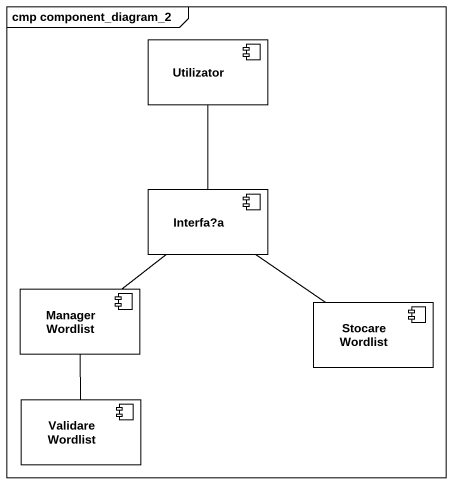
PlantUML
@startuml
mainframe cmp component_diagram_2
component Utilizator
component "Interfa?a" as Interfa_a
component "Manager Wordlist" as Manager_Wordlist
component "Stocare Wordlist" as Stocare_Wordlist
component "Validare Wordlist" as Validare_Wordlist
Utilizator -- Interfa_a
Interfa_a -- Manager_Wordlist
Interfa_a -- Stocare_Wordlist
Manager_Wordlist -- Validare_Wordlist
@enduml
